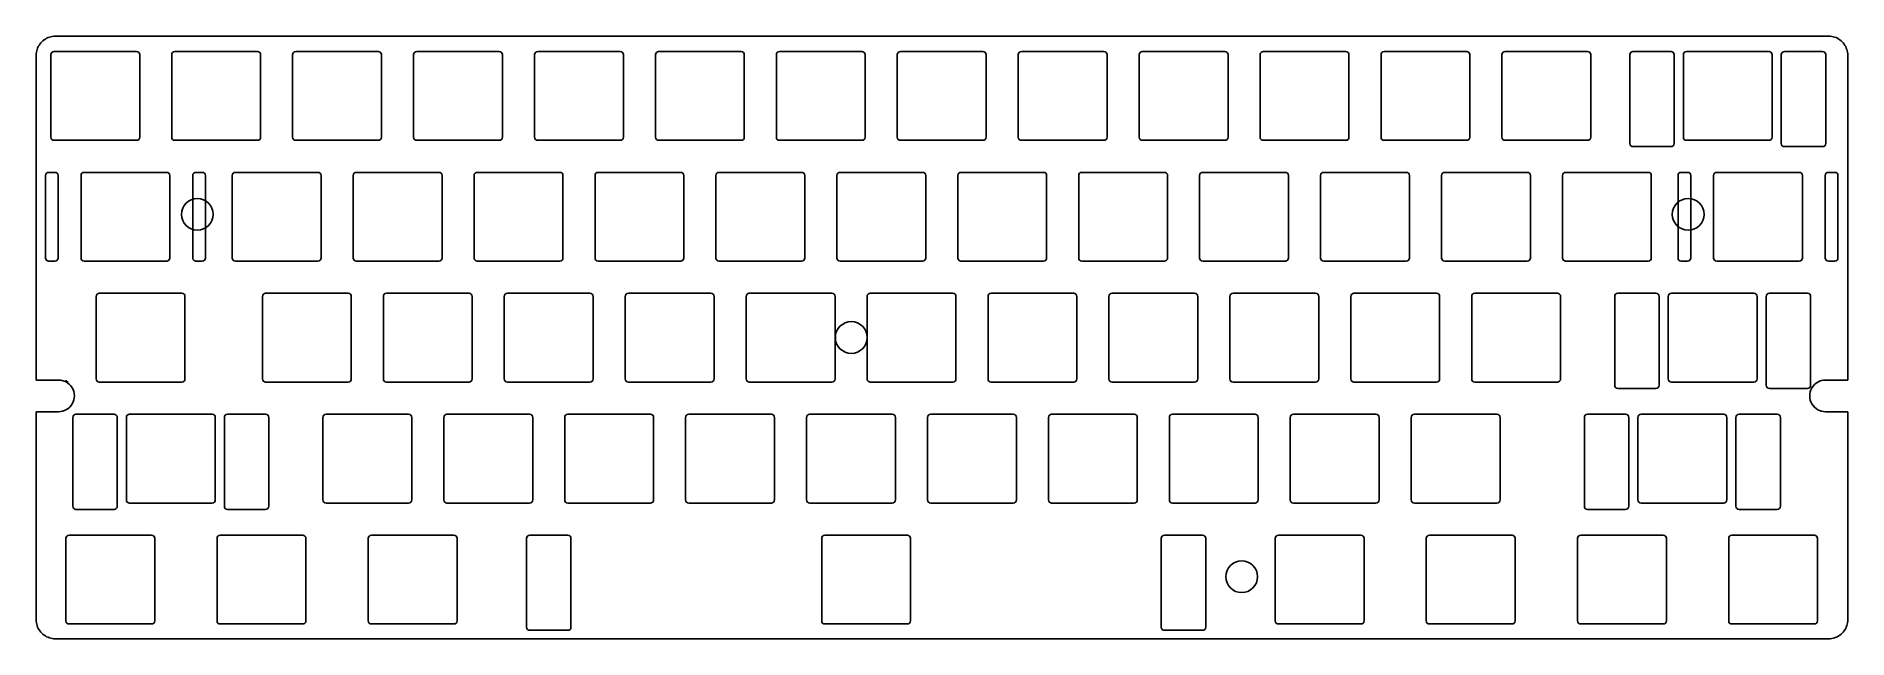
# Model space of a CAD drawing. Extents: x 0 to 285, y 0 to 95.
import ezdxf

# ---------------------------------------------------------------- set-up
doc = ezdxf.new("R2010")
doc.units = 0
doc.header["$MEASUREMENT"] = 0
doc.layers.add('keebio', color=18, linetype='Continuous', lineweight=25, true_color=0x000000)

msp = doc.modelspace()

# ---------------------------------------------------------------- linework, layer by layer
at = {"color": 0}
for p, q in [((0.81, 94.1), (0.97, 94.28)), ((0.97, 94.28), (1.15, 94.44)), ((1.15, 94.44), (1.33, 94.58)), ((1.33, 94.58), (1.53, 94.71)), ((1.53, 94.71), (1.73, 94.83)), ((1.73, 94.83), (1.95, 94.93)), ((1.95, 94.93), (2.17, 95.01)), ((2.17, 95.01), (2.4, 95.07)), ((2.4, 95.07), (2.63, 95.12)), ((2.63, 95.12), (2.86, 95.15)), ((2.86, 95.15), (3.1, 95.15)), ((3.1, 95.15), (282.47, 95.15)), ((282.47, 95.15), (282.71, 95.15)), ((282.71, 95.15), (282.94, 95.12)), ((282.94, 95.12), (283.17, 95.07)), ((283.17, 95.07), (283.4, 95.01)), ((283.4, 95.01), (283.62, 94.93)), ((283.62, 94.93), (283.83, 94.83)), ((283.83, 94.83), (284.04, 94.71)), ((284.04, 94.71), (284.23, 94.58)), ((284.23, 94.58), (284.42, 94.44)), ((284.42, 94.44), (284.59, 94.28)), ((284.59, 94.28), (284.75, 94.1)), ((0.1, 92.39), (0.13, 92.63)), ((0.1, 92.16), (0.1, 92.39)), ((0.1, 40.99), (0.1, 92.16)), ((0.13, 92.63), (0.18, 92.86)), ((0.18, 92.86), (0.24, 93.08)), ((0.24, 93.08), (0.32, 93.3)), ((0.32, 93.3), (0.42, 93.52)), ((0.42, 93.52), (0.54, 93.72)), ((0.54, 93.72), (0.67, 93.92)), ((0.67, 93.92), (0.81, 94.1)), ((284.75, 94.1), (284.9, 93.92)), ((284.9, 93.92), (285.03, 93.72)), ((285.03, 93.72), (285.14, 93.52)), ((285.14, 93.52), (285.24, 93.3)), ((285.24, 93.3), (285.32, 93.08)), ((285.32, 93.08), (285.39, 92.86)), ((285.39, 92.86), (285.43, 92.63)), ((285.43, 92.63), (285.46, 92.39)), ((285.46, 92.39), (285.47, 92.16)), ((285.47, 92.16), (285.47, 40.99)), ((3.53, 40.99), (0.1, 40.99)), ((285.47, 40.99), (281.97, 40.99)), ((0.1, 3.23), (0.1, 35.99)), ((0.1, 35.99), (3.6, 35.99)), ((281.97, 35.99), (285.47, 35.99)), ((285.47, 35.99), (285.47, 3.23)), ((0.1, 2.99), (0.1, 3.23)), ((0.13, 2.76), (0.1, 2.99)), ((285.46, 2.99), (285.43, 2.76)), ((285.47, 3.23), (285.46, 2.99)), ((0.18, 2.53), (0.13, 2.76)), ((0.24, 2.3), (0.18, 2.53)), ((0.32, 2.08), (0.24, 2.3)), ((0.42, 1.87), (0.32, 2.08)), ((0.54, 1.66), (0.42, 1.87)), ((0.67, 1.46), (0.54, 1.66)), ((0.81, 1.28), (0.67, 1.46)), ((0.97, 1.11), (0.81, 1.28)), ((1.15, 0.95), (0.97, 1.11)), ((1.33, 0.8), (1.15, 0.95)), ((1.53, 0.67), (1.33, 0.8)), ((1.73, 0.55), (1.53, 0.67)), ((1.95, 0.46), (1.73, 0.55)), ((2.17, 0.37), (1.95, 0.46)), ((2.4, 0.31), (2.17, 0.37)), ((2.63, 0.27), (2.4, 0.31)), ((2.86, 0.24), (2.63, 0.27)), ((3.1, 0.23), (2.86, 0.24)), ((282.47, 0.23), (3.1, 0.23)), ((282.71, 0.24), (282.47, 0.23)), ((282.94, 0.27), (282.71, 0.24)), ((283.17, 0.31), (282.94, 0.27)), ((283.4, 0.37), (283.17, 0.31)), ((283.62, 0.46), (283.4, 0.37)), ((283.83, 0.55), (283.62, 0.46)), ((284.04, 0.67), (283.83, 0.55)), ((284.23, 0.8), (284.04, 0.67)), ((284.42, 0.95), (284.23, 0.8)), ((284.59, 1.11), (284.42, 0.95)), ((284.75, 1.28), (284.59, 1.11)), ((284.9, 1.46), (284.75, 1.28)), ((285.03, 1.66), (284.9, 1.46)), ((285.14, 1.87), (285.03, 1.66)), ((285.24, 2.08), (285.14, 1.87)), ((285.32, 2.3), (285.24, 2.08)), ((285.39, 2.53), (285.32, 2.3)), ((285.43, 2.76), (285.39, 2.53))]:
    msp.add_line(p, q, dxfattribs=at)
at = {"linetype": 'Continuous'}
msp.add_line((3.6, 35.99), (3.6, 35.99), dxfattribs=at)
for centre in [(25.48, 67.09), (260.33, 67.09), (128.48, 47.69)]:
    msp.add_circle(centre, 2.5, dxfattribs=at)
for centre, start, end in [((3.6, 38.49), 269.9842, 91.5287), ((281.97, 38.49), 89.2753, 270.7247)]:
    msp.add_arc(centre, 2.5, start, end, dxfattribs=at)
at = {"color": 0}
msp.add_arc((5.11, 40.99), 0.3, 180, 270, dxfattribs=at)
at = {"layer": 'keebio'}
for p, q in [((2.39, 92.26), (2.39, 79.26)), ((15.89, 92.76), (2.89, 92.76)), ((16.39, 79.26), (16.39, 92.26)), ((21.44, 92.26), (21.44, 79.26)), ((34.94, 92.76), (21.94, 92.76)), ((35.44, 79.26), (35.44, 92.26)), ((40.49, 92.26), (40.49, 79.26)), ((53.99, 92.76), (40.99, 92.76)), ((54.49, 79.26), (54.49, 92.26)), ((59.54, 92.26), (59.54, 79.26)), ((73.04, 92.76), (60.04, 92.76)), ((73.54, 79.26), (73.54, 92.26)), ((78.59, 92.26), (78.59, 79.26)), ((92.09, 92.76), (79.09, 92.76)), ((92.59, 79.26), (92.59, 92.26)), ((97.64, 92.26), (97.64, 79.26)), ((111.14, 92.76), (98.14, 92.76)), ((111.64, 79.26), (111.64, 92.26)), ((116.69, 92.26), (116.69, 79.26)), ((130.19, 92.76), (117.19, 92.76)), ((130.69, 79.26), (130.69, 92.26)), ((135.74, 92.26), (135.74, 79.26)), ((149.24, 92.76), (136.24, 92.76)), ((149.74, 79.26), (149.74, 92.26)), ((154.79, 92.26), (154.79, 79.26)), ((168.29, 92.76), (155.29, 92.76)), ((168.79, 79.26), (168.79, 92.26)), ((173.84, 92.26), (173.84, 79.26)), ((187.34, 92.76), (174.34, 92.76)), ((187.84, 79.26), (187.84, 92.26)), ((192.89, 92.26), (192.89, 79.26)), ((206.39, 92.76), (193.39, 92.76)), ((206.89, 79.26), (206.89, 92.26)), ((211.94, 92.26), (211.94, 79.26)), ((225.44, 92.76), (212.44, 92.76)), ((225.94, 79.26), (225.94, 92.26)), ((230.99, 92.26), (230.99, 79.26)), ((244.49, 92.76), (231.49, 92.76)), ((244.99, 79.26), (244.99, 92.26)), ((251.13, 92.26), (251.13, 78.26)), ((257.63, 92.76), (251.63, 92.76)), ((258.13, 78.26), (258.13, 92.26)), ((259.57, 92.26), (259.57, 79.26)), ((273.07, 92.76), (260.07, 92.76)), ((273.57, 79.26), (273.57, 92.26)), ((275, 92.26), (275, 78.26)), ((281.5, 92.76), (275.5, 92.76)), ((282, 78.26), (282, 92.26)), ((2.89, 78.76), (15.89, 78.76)), ((21.94, 78.76), (34.94, 78.76)), ((40.99, 78.76), (53.99, 78.76)), ((60.04, 78.76), (73.04, 78.76)), ((79.09, 78.76), (92.09, 78.76)), ((98.14, 78.76), (111.14, 78.76)), ((117.19, 78.76), (130.19, 78.76)), ((136.24, 78.76), (149.24, 78.76)), ((155.29, 78.76), (168.29, 78.76)), ((174.34, 78.76), (187.34, 78.76)), ((193.39, 78.76), (206.39, 78.76)), ((212.44, 78.76), (225.44, 78.76)), ((231.49, 78.76), (244.49, 78.76)), ((251.63, 77.76), (257.63, 77.76)), ((260.07, 78.76), (273.07, 78.76)), ((275.5, 77.76), (281.5, 77.76)), ((1.55, 73.21), (1.55, 60.21)), ((3.05, 73.71), (2.05, 73.71)), ((3.55, 60.21), (3.55, 73.21)), ((7.15, 73.21), (7.15, 60.21)), ((20.65, 73.71), (7.65, 73.71)), ((21.15, 60.21), (21.15, 73.21)), ((24.75, 73.21), (24.75, 60.21)), ((26.25, 73.71), (25.25, 73.71)), ((26.75, 60.21), (26.75, 73.21)), ((30.97, 73.21), (30.97, 60.21)), ((44.47, 73.71), (31.47, 73.71)), ((44.97, 60.21), (44.97, 73.21)), ((50.02, 73.21), (50.02, 60.21)), ((63.52, 73.71), (50.52, 73.71)), ((64.02, 60.21), (64.02, 73.21)), ((69.07, 73.21), (69.07, 60.21)), ((82.57, 73.71), (69.57, 73.71)), ((83.07, 60.21), (83.07, 73.21)), ((88.12, 73.21), (88.12, 60.21)), ((101.62, 73.71), (88.62, 73.71)), ((102.12, 60.21), (102.12, 73.21)), ((107.17, 73.21), (107.17, 60.21)), ((120.67, 73.71), (107.67, 73.71)), ((121.17, 60.21), (121.17, 73.21)), ((126.22, 73.21), (126.22, 60.21)), ((139.72, 73.71), (126.72, 73.71)), ((140.22, 60.21), (140.22, 73.21)), ((145.27, 73.21), (145.27, 60.21)), ((158.77, 73.71), (145.77, 73.71)), ((159.27, 60.21), (159.27, 73.21)), ((164.32, 73.21), (164.32, 60.21)), ((177.82, 73.71), (164.82, 73.71)), ((178.32, 60.21), (178.32, 73.21)), ((183.37, 73.21), (183.37, 60.21)), ((196.87, 73.71), (183.87, 73.71)), ((197.37, 60.21), (197.37, 73.21)), ((202.42, 73.21), (202.42, 60.21)), ((215.92, 73.71), (202.92, 73.71)), ((216.42, 60.21), (216.42, 73.21)), ((221.47, 73.21), (221.47, 60.21)), ((234.97, 73.71), (221.97, 73.71)), ((235.47, 60.21), (235.47, 73.21)), ((240.52, 73.21), (240.52, 60.21)), ((254.02, 73.71), (241.02, 73.71)), ((254.52, 60.21), (254.52, 73.21)), ((258.73, 73.21), (258.73, 60.21)), ((260.23, 73.71), (259.23, 73.71)), ((260.73, 60.21), (260.73, 73.21)), ((264.33, 73.21), (264.33, 60.21)), ((277.83, 73.71), (264.83, 73.71)), ((278.33, 60.21), (278.33, 73.21)), ((281.93, 73.21), (281.93, 60.21)), ((283.43, 73.71), (282.43, 73.71)), ((283.93, 60.21), (283.93, 73.21)), ((2.05, 59.71), (3.05, 59.71)), ((7.65, 59.71), (20.65, 59.71)), ((25.25, 59.71), (26.25, 59.71)), ((31.47, 59.71), (44.47, 59.71)), ((50.52, 59.71), (63.52, 59.71)), ((69.57, 59.71), (82.57, 59.71)), ((88.62, 59.71), (101.62, 59.71)), ((107.67, 59.71), (120.67, 59.71)), ((126.72, 59.71), (139.72, 59.71)), ((145.77, 59.71), (158.77, 59.71)), ((164.82, 59.71), (177.82, 59.71)), ((183.87, 59.71), (196.87, 59.71)), ((202.92, 59.71), (215.92, 59.71)), ((221.97, 59.71), (234.97, 59.71)), ((241.02, 59.71), (254.02, 59.71)), ((259.23, 59.71), (260.23, 59.71)), ((264.83, 59.71), (277.83, 59.71)), ((282.43, 59.71), (283.43, 59.71)), ((23.03, 54.66), (10.03, 54.66)), ((49.23, 54.66), (36.23, 54.66)), ((68.28, 54.66), (55.28, 54.66)), ((87.33, 54.66), (74.33, 54.66)), ((106.38, 54.66), (93.38, 54.66)), ((125.43, 54.66), (112.43, 54.66)), ((144.48, 54.66), (131.48, 54.66)), ((163.53, 54.66), (150.53, 54.66)), ((182.58, 54.66), (169.58, 54.66)), ((201.63, 54.66), (188.63, 54.66)), ((220.68, 54.66), (207.68, 54.66)), ((239.73, 54.66), (226.73, 54.66)), ((255.25, 54.66), (249.25, 54.66)), ((270.68, 54.66), (257.68, 54.66)), ((279.12, 54.66), (273.12, 54.66)), ((9.53, 54.16), (9.53, 41.16)), ((23.53, 41.16), (23.53, 54.16)), ((35.73, 54.16), (35.73, 41.16)), ((49.73, 41.16), (49.73, 54.16)), ((54.78, 54.16), (54.78, 41.16)), ((68.78, 41.16), (68.78, 54.16)), ((73.83, 54.16), (73.83, 41.16)), ((87.83, 41.16), (87.83, 54.16)), ((92.88, 54.16), (92.88, 41.16)), ((106.88, 41.16), (106.88, 54.16)), ((111.93, 54.16), (111.93, 41.16)), ((125.93, 41.16), (125.93, 54.16)), ((130.98, 54.16), (130.98, 41.16)), ((144.98, 41.16), (144.98, 54.16)), ((150.03, 54.16), (150.03, 41.16)), ((164.03, 41.16), (164.03, 54.16)), ((169.08, 54.16), (169.08, 41.16)), ((183.08, 41.16), (183.08, 54.16)), ((188.13, 54.16), (188.13, 41.16)), ((202.13, 41.16), (202.13, 54.16)), ((207.18, 54.16), (207.18, 41.16)), ((221.18, 41.16), (221.18, 54.16)), ((226.23, 54.16), (226.23, 41.16)), ((240.23, 41.16), (240.23, 54.16)), ((248.75, 54.16), (248.75, 40.16)), ((255.75, 40.16), (255.75, 54.16)), ((257.18, 54.16), (257.18, 41.16)), ((271.18, 41.16), (271.18, 54.16)), ((272.62, 54.16), (272.62, 40.16)), ((279.62, 40.16), (279.62, 54.16)), ((10.03, 40.66), (23.03, 40.66)), ((36.23, 40.66), (49.23, 40.66)), ((55.28, 40.66), (68.28, 40.66)), ((74.33, 40.66), (87.33, 40.66)), ((93.38, 40.66), (106.38, 40.66)), ((112.43, 40.66), (125.43, 40.66)), ((131.48, 40.66), (144.48, 40.66)), ((150.53, 40.66), (163.53, 40.66)), ((169.58, 40.66), (182.58, 40.66)), ((188.63, 40.66), (201.63, 40.66)), ((207.68, 40.66), (220.68, 40.66)), ((226.73, 40.66), (239.73, 40.66)), ((257.68, 40.66), (270.68, 40.66)), ((249.25, 39.66), (255.25, 39.66)), ((273.12, 39.66), (279.12, 39.66)), ((5.86, 35.11), (5.86, 21.11)), ((12.36, 35.61), (6.36, 35.61)), ((12.86, 21.11), (12.86, 35.11)), ((14.3, 35.11), (14.3, 22.11)), ((27.8, 35.61), (14.8, 35.61)), ((28.3, 22.11), (28.3, 35.11)), ((29.73, 35.11), (29.73, 21.11)), ((36.23, 35.61), (30.23, 35.61)), ((36.73, 21.11), (36.73, 35.11)), ((45.25, 35.11), (45.25, 22.11)), ((58.75, 35.61), (45.75, 35.61)), ((59.25, 22.11), (59.25, 35.11)), ((64.3, 35.11), (64.3, 22.11)), ((77.8, 35.61), (64.8, 35.61)), ((78.3, 22.11), (78.3, 35.11)), ((83.35, 35.11), (83.35, 22.11)), ((96.85, 35.61), (83.85, 35.61)), ((97.35, 22.11), (97.35, 35.11)), ((102.4, 35.11), (102.4, 22.11)), ((115.9, 35.61), (102.9, 35.61)), ((116.4, 22.11), (116.4, 35.11)), ((121.45, 35.11), (121.45, 22.11)), ((134.95, 35.61), (121.95, 35.61)), ((135.45, 22.11), (135.45, 35.11)), ((140.5, 35.11), (140.5, 22.11)), ((154, 35.61), (141, 35.61)), ((154.5, 22.11), (154.5, 35.11)), ((159.55, 35.11), (159.55, 22.11)), ((173.05, 35.61), (160.05, 35.61)), ((173.55, 22.11), (173.55, 35.11)), ((178.6, 35.11), (178.6, 22.11)), ((192.1, 35.61), (179.1, 35.61)), ((192.6, 22.11), (192.6, 35.11)), ((197.65, 35.11), (197.65, 22.11)), ((211.15, 35.61), (198.15, 35.61)), ((211.65, 22.11), (211.65, 35.11)), ((216.7, 35.11), (216.7, 22.11)), ((230.2, 35.61), (217.2, 35.61)), ((230.7, 22.11), (230.7, 35.11)), ((243.98, 35.11), (243.98, 21.11)), ((250.48, 35.61), (244.48, 35.61)), ((250.98, 21.11), (250.98, 35.11)), ((252.42, 35.11), (252.42, 22.11)), ((265.92, 35.61), (252.92, 35.61)), ((266.42, 22.11), (266.42, 35.11)), ((267.86, 35.11), (267.86, 21.11)), ((274.36, 35.61), (268.36, 35.61)), ((274.86, 21.11), (274.86, 35.11)), ((6.36, 20.61), (12.36, 20.61)), ((14.8, 21.61), (27.8, 21.61)), ((30.23, 20.61), (36.23, 20.61)), ((45.75, 21.61), (58.75, 21.61)), ((64.8, 21.61), (77.8, 21.61)), ((83.85, 21.61), (96.85, 21.61)), ((102.9, 21.61), (115.9, 21.61)), ((121.95, 21.61), (134.95, 21.61)), ((141, 21.61), (154, 21.61)), ((160.05, 21.61), (173.05, 21.61)), ((179.1, 21.61), (192.1, 21.61)), ((198.15, 21.61), (211.15, 21.61)), ((217.2, 21.61), (230.2, 21.61)), ((244.48, 20.61), (250.48, 20.61)), ((252.92, 21.61), (265.92, 21.61)), ((268.36, 20.61), (274.36, 20.61)), ((4.77, 16.06), (4.77, 3.06)), ((18.27, 16.56), (5.27, 16.56)), ((18.77, 3.06), (18.77, 16.06)), ((28.58, 16.06), (28.58, 3.06)), ((42.08, 16.56), (29.08, 16.56)), ((42.58, 3.06), (42.58, 16.06)), ((52.4, 16.06), (52.4, 3.06)), ((65.9, 16.56), (52.9, 16.56)), ((66.4, 3.06), (66.4, 16.06)), ((77.33, 16.06), (77.33, 2.06)), ((83.83, 16.56), (77.83, 16.56)), ((84.33, 2.06), (84.33, 16.06)), ((123.83, 16.06), (123.83, 3.06)), ((137.33, 16.56), (124.33, 16.56)), ((137.83, 3.06), (137.83, 16.06)), ((177.33, 16.06), (177.33, 2.06)), ((183.83, 16.56), (177.83, 16.56)), ((184.33, 2.06), (184.33, 16.06)), ((195.27, 16.06), (195.27, 3.06)), ((208.77, 16.56), (195.77, 16.56)), ((209.27, 3.06), (209.27, 16.06)), ((219.08, 16.06), (219.08, 3.06)), ((232.58, 16.56), (219.58, 16.56)), ((233.08, 3.06), (233.08, 16.06)), ((242.9, 16.06), (242.9, 3.06)), ((256.4, 16.56), (243.4, 16.56)), ((256.9, 3.06), (256.9, 16.06)), ((266.71, 16.06), (266.71, 3.06)), ((280.21, 16.56), (267.21, 16.56)), ((280.71, 3.06), (280.71, 16.06)), ((5.27, 2.56), (18.27, 2.56)), ((29.08, 2.56), (42.08, 2.56)), ((52.9, 2.56), (65.9, 2.56)), ((77.83, 1.56), (83.83, 1.56)), ((124.33, 2.56), (137.33, 2.56)), ((177.83, 1.56), (183.83, 1.56)), ((195.77, 2.56), (208.77, 2.56)), ((219.58, 2.56), (232.58, 2.56)), ((243.4, 2.56), (256.4, 2.56)), ((267.21, 2.56), (280.21, 2.56))]:
    msp.add_line(p, q, dxfattribs=at)
at = {"layer": 'keebio', "linetype": 'Continuous'}
msp.add_circle((190, 10), 2.5, dxfattribs=at)
at = {"layer": 'keebio'}
for centre, start, end in [((2.89, 92.26), 90, 180), ((15.89, 92.26), 0, 90), ((21.94, 92.26), 90, 180), ((34.94, 92.26), 0, 90), ((40.99, 92.26), 90, 180), ((53.99, 92.26), 0, 90), ((60.04, 92.26), 90, 180), ((73.04, 92.26), 0, 90), ((79.09, 92.26), 90, 180), ((92.09, 92.26), 0, 90), ((98.14, 92.26), 90, 180), ((111.14, 92.26), 0, 90), ((117.19, 92.26), 90, 180), ((130.19, 92.26), 0, 90), ((136.24, 92.26), 90, 180), ((149.24, 92.26), 0, 90), ((155.29, 92.26), 90, 180), ((168.29, 92.26), 0, 90), ((174.34, 92.26), 90, 180), ((187.34, 92.26), 0, 90), ((193.39, 92.26), 90, 180), ((206.39, 92.26), 0, 90), ((212.44, 92.26), 90, 180), ((225.44, 92.26), 0, 90), ((231.49, 92.26), 90, 180), ((244.49, 92.26), 0, 90), ((251.63, 92.26), 90, 180), ((257.63, 92.26), 0, 90), ((260.07, 92.26), 90, 180), ((273.07, 92.26), 0, 90), ((275.5, 92.26), 90, 180), ((281.5, 92.26), 0, 90), ((2.89, 79.26), 180, 270), ((15.89, 79.26), 270, 0), ((21.94, 79.26), 180, 270), ((34.94, 79.26), 270, 0), ((40.99, 79.26), 180, 270), ((53.99, 79.26), 270, 0), ((60.04, 79.26), 180, 270), ((73.04, 79.26), 270, 0), ((79.09, 79.26), 180, 270), ((92.09, 79.26), 270, 0), ((98.14, 79.26), 180, 270), ((111.14, 79.26), 270, 0), ((117.19, 79.26), 180, 270), ((130.19, 79.26), 270, 0), ((136.24, 79.26), 180, 270), ((149.24, 79.26), 270, 0), ((155.29, 79.26), 180, 270), ((168.29, 79.26), 270, 0), ((174.34, 79.26), 180, 270), ((187.34, 79.26), 270, 0), ((193.39, 79.26), 180, 270), ((206.39, 79.26), 270, 0), ((212.44, 79.26), 180, 270), ((225.44, 79.26), 270, 0), ((231.49, 79.26), 180, 270), ((244.49, 79.26), 270, 0), ((251.63, 78.26), 180, 270), ((257.63, 78.26), 270, 0), ((260.07, 79.26), 180, 270), ((273.07, 79.26), 270, 0), ((275.5, 78.26), 180, 270), ((281.5, 78.26), 270, 0), ((2.05, 73.21), 90, 180), ((3.05, 73.21), 0, 90), ((7.65, 73.21), 90, 180), ((20.65, 73.21), 0, 90), ((25.25, 73.21), 90, 180), ((26.25, 73.21), 0, 90), ((31.47, 73.21), 90, 180), ((44.47, 73.21), 0, 90), ((50.52, 73.21), 90, 180), ((63.52, 73.21), 0, 90), ((69.57, 73.21), 90, 180), ((82.57, 73.21), 0, 90), ((88.62, 73.21), 90, 180), ((101.62, 73.21), 0, 90), ((107.67, 73.21), 90, 180), ((120.67, 73.21), 0, 90), ((126.72, 73.21), 90, 180), ((139.72, 73.21), 0, 90), ((145.77, 73.21), 90, 180), ((158.77, 73.21), 0, 90), ((164.82, 73.21), 90, 180), ((177.82, 73.21), 0, 90), ((183.87, 73.21), 90, 180), ((196.87, 73.21), 0, 90), ((202.92, 73.21), 90, 180), ((215.92, 73.21), 0, 90), ((221.97, 73.21), 90, 180), ((234.97, 73.21), 0, 90), ((241.02, 73.21), 90, 180), ((254.02, 73.21), 0, 90), ((259.23, 73.21), 90, 180), ((260.23, 73.21), 0, 90), ((264.83, 73.21), 90, 180), ((277.83, 73.21), 0, 90), ((282.43, 73.21), 90, 180), ((283.43, 73.21), 0, 90), ((2.05, 60.21), 180, 270), ((3.05, 60.21), 270, 0), ((7.65, 60.21), 180, 270), ((20.65, 60.21), 270, 0), ((25.25, 60.21), 180, 270), ((26.25, 60.21), 270, 0), ((31.47, 60.21), 180, 270), ((44.47, 60.21), 270, 0), ((50.52, 60.21), 180, 270), ((63.52, 60.21), 270, 0), ((69.57, 60.21), 180, 270), ((82.57, 60.21), 270, 0), ((88.62, 60.21), 180, 270), ((101.62, 60.21), 270, 0), ((107.67, 60.21), 180, 270), ((120.67, 60.21), 270, 0), ((126.72, 60.21), 180, 270), ((139.72, 60.21), 270, 0), ((145.77, 60.21), 180, 270), ((158.77, 60.21), 270, 0), ((164.82, 60.21), 180, 270), ((177.82, 60.21), 270, 0), ((183.87, 60.21), 180, 270), ((196.87, 60.21), 270, 0), ((202.92, 60.21), 180, 270), ((215.92, 60.21), 270, 0), ((221.97, 60.21), 180, 270), ((234.97, 60.21), 270, 0), ((241.02, 60.21), 180, 270), ((254.02, 60.21), 270, 0), ((259.23, 60.21), 180, 270), ((260.23, 60.21), 270, 0), ((264.83, 60.21), 180, 270), ((277.83, 60.21), 270, 0), ((282.43, 60.21), 180, 270), ((283.43, 60.21), 270, 0), ((10.03, 54.16), 90, 180), ((23.03, 54.16), 0, 90), ((36.23, 54.16), 90, 180), ((49.23, 54.16), 0, 90), ((55.28, 54.16), 90, 180), ((68.28, 54.16), 0, 90), ((74.33, 54.16), 90, 180), ((87.33, 54.16), 0, 90), ((93.38, 54.16), 90, 180), ((106.38, 54.16), 0, 90), ((112.43, 54.16), 90, 180), ((125.43, 54.16), 0, 90), ((131.48, 54.16), 90, 180), ((144.48, 54.16), 0, 90), ((150.53, 54.16), 90, 180), ((163.53, 54.16), 0, 90), ((169.58, 54.16), 90, 180), ((182.58, 54.16), 0, 90), ((188.63, 54.16), 90, 180), ((201.63, 54.16), 0, 90), ((207.68, 54.16), 90, 180), ((220.68, 54.16), 0, 90), ((226.73, 54.16), 90, 180), ((239.73, 54.16), 0, 90), ((249.25, 54.16), 90, 180), ((255.25, 54.16), 0, 90), ((257.68, 54.16), 90, 180), ((270.68, 54.16), 0, 90), ((273.12, 54.16), 90, 180), ((279.12, 54.16), 0, 90), ((10.03, 41.16), 180, 270), ((23.03, 41.16), 270, 0), ((36.23, 41.16), 180, 270), ((49.23, 41.16), 270, 0), ((55.28, 41.16), 180, 270), ((68.28, 41.16), 270, 0), ((74.33, 41.16), 180, 270), ((87.33, 41.16), 270, 0), ((93.38, 41.16), 180, 270), ((106.38, 41.16), 270, 0), ((112.43, 41.16), 180, 270), ((125.43, 41.16), 270, 0), ((131.48, 41.16), 180, 270), ((144.48, 41.16), 270, 0), ((150.53, 41.16), 180, 270), ((163.53, 41.16), 270, 0), ((169.58, 41.16), 180, 270), ((182.58, 41.16), 270, 0), ((188.63, 41.16), 180, 270), ((201.63, 41.16), 270, 0), ((207.68, 41.16), 180, 270), ((220.68, 41.16), 270, 0), ((226.73, 41.16), 180, 270), ((239.73, 41.16), 270, 0), ((249.25, 40.16), 180, 270), ((255.25, 40.16), 270, 0), ((257.68, 41.16), 180, 270), ((270.68, 41.16), 270, 0), ((273.12, 40.16), 180, 270), ((279.12, 40.16), 270, 0), ((6.36, 35.11), 90, 180), ((12.36, 35.11), 0, 90), ((14.8, 35.11), 90, 180), ((27.8, 35.11), 0, 90), ((30.23, 35.11), 90, 180), ((36.23, 35.11), 0, 90), ((45.75, 35.11), 90, 180), ((58.75, 35.11), 0, 90), ((64.8, 35.11), 90, 180), ((77.8, 35.11), 0, 90), ((83.85, 35.11), 90, 180), ((96.85, 35.11), 0, 90), ((102.9, 35.11), 90, 180), ((115.9, 35.11), 0, 90), ((121.95, 35.11), 90, 180), ((134.95, 35.11), 0, 90), ((141, 35.11), 90, 180), ((154, 35.11), 0, 90), ((160.05, 35.11), 90, 180), ((173.05, 35.11), 0, 90), ((179.1, 35.11), 90, 180), ((192.1, 35.11), 0, 90), ((198.15, 35.11), 90, 180), ((211.15, 35.11), 0, 90), ((217.2, 35.11), 90, 180), ((230.2, 35.11), 0, 90), ((244.48, 35.11), 90, 180), ((250.48, 35.11), 0, 90), ((252.92, 35.11), 90, 180), ((265.92, 35.11), 0, 90), ((268.36, 35.11), 90, 180), ((274.36, 35.11), 0, 90), ((6.36, 21.11), 180, 270), ((12.36, 21.11), 270, 0), ((14.8, 22.11), 180, 270), ((27.8, 22.11), 270, 0), ((30.23, 21.11), 180, 270), ((36.23, 21.11), 270, 0), ((45.75, 22.11), 180, 270), ((58.75, 22.11), 270, 0), ((64.8, 22.11), 180, 270), ((77.8, 22.11), 270, 0), ((83.85, 22.11), 180, 270), ((96.85, 22.11), 270, 0), ((102.9, 22.11), 180, 270), ((115.9, 22.11), 270, 0), ((121.95, 22.11), 180, 270), ((134.95, 22.11), 270, 0), ((141, 22.11), 180, 270), ((154, 22.11), 270, 0), ((160.05, 22.11), 180, 270), ((173.05, 22.11), 270, 0), ((179.1, 22.11), 180, 270), ((192.1, 22.11), 270, 0), ((198.15, 22.11), 180, 270), ((211.15, 22.11), 270, 0), ((217.2, 22.11), 180, 270), ((230.2, 22.11), 270, 0), ((244.48, 21.11), 180, 270), ((250.48, 21.11), 270, 0), ((252.92, 22.11), 180, 270), ((265.92, 22.11), 270, 0), ((268.36, 21.11), 180, 270), ((274.36, 21.11), 270, 0), ((5.27, 16.06), 90, 180), ((18.27, 16.06), 0, 90), ((29.08, 16.06), 90, 180), ((42.08, 16.06), 0, 90), ((52.9, 16.06), 90, 180), ((65.9, 16.06), 0, 90), ((77.83, 16.06), 90, 180), ((83.83, 16.06), 0, 90), ((124.33, 16.06), 90, 180), ((137.33, 16.06), 0, 90), ((177.83, 16.06), 90, 180), ((183.83, 16.06), 0, 90), ((195.77, 16.06), 90, 180), ((208.77, 16.06), 0, 90), ((219.58, 16.06), 90, 180), ((232.58, 16.06), 0, 90), ((243.4, 16.06), 90, 180), ((256.4, 16.06), 0, 90), ((267.21, 16.06), 90, 180), ((280.21, 16.06), 0, 90), ((5.27, 3.06), 180, 270), ((18.27, 3.06), 270, 0), ((29.08, 3.06), 180, 270), ((42.08, 3.06), 270, 0), ((52.9, 3.06), 180, 270), ((65.9, 3.06), 270, 0), ((124.33, 3.06), 180, 270), ((137.33, 3.06), 270, 0), ((195.77, 3.06), 180, 270), ((208.77, 3.06), 270, 0), ((219.58, 3.06), 180, 270), ((232.58, 3.06), 270, 0), ((243.4, 3.06), 180, 270), ((256.4, 3.06), 270, 0), ((267.21, 3.06), 180, 270), ((280.21, 3.06), 270, 0), ((77.83, 2.06), 180, 270), ((83.83, 2.06), 270, 0), ((177.83, 2.06), 180, 270), ((183.83, 2.06), 270, 0)]:
    msp.add_arc(centre, 0.5, start, end, dxfattribs=at)

doc.saveas('drawing.dxf')
